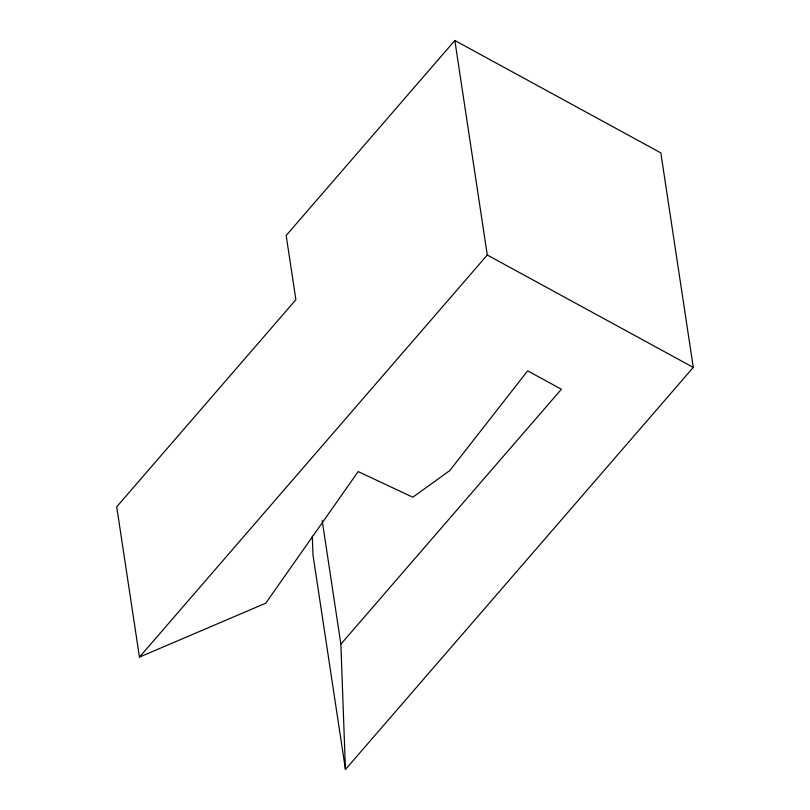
<?xml version="1.0" encoding="UTF-8"?>
<svg xmlns="http://www.w3.org/2000/svg" width="810" height="810" viewBox="0 0 810 810"><rect width="100%" height="100%" fill="white"/><g stroke="black" fill="none" stroke-linecap="round" stroke-linejoin="round"><path stroke-width="1.21" d="M454.845 40.5L286.163 235.487L295.883 299.71L116.721 506.817L139.452 657.112L265.781 603.177L358.162 471.592L412.837 497.218L449.793 470.539L527.664 370.848L561.381 389.245L340.868 644.142L345.445 769.5L693.279 367.406L660.838 152.887L454.845 40.5L487.286 255.018L139.452 657.112M487.286 255.018L693.279 367.406M322.198 520.668L340.868 644.142M345.445 769.5L312.994 554.982L312.316 536.169"/></g></svg>
